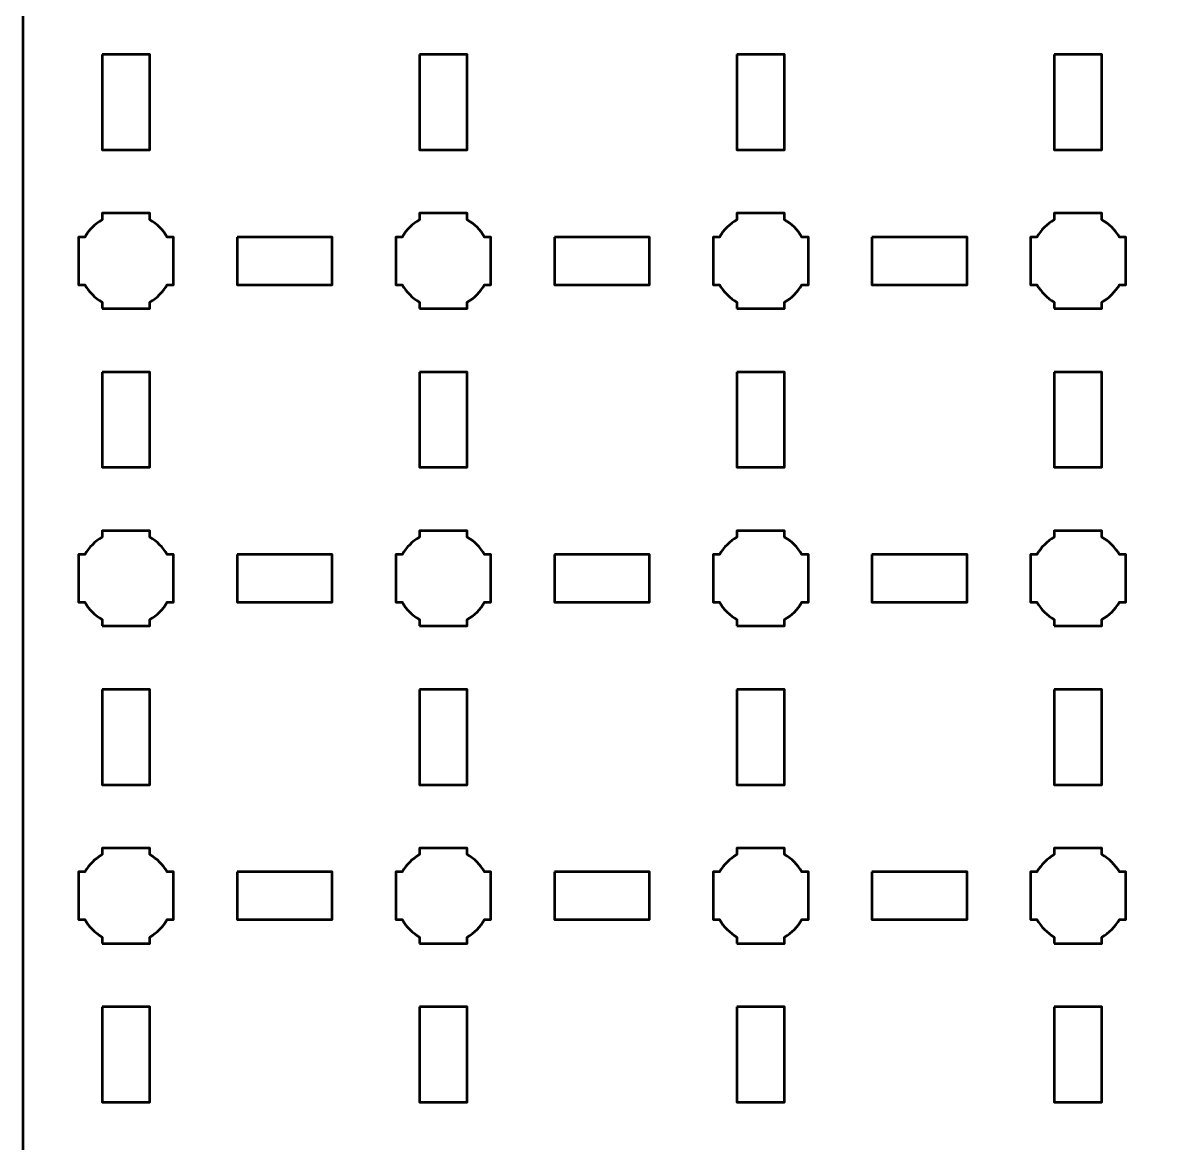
# Model space of a CAD drawing. Header units: centimetres. Extents: x -15.7 to 15.7, y -13.7 to 13.7.
# Drawn here: x -15.65 to -8.45, y -6.56 to 0.5 of the extents above; entities that cross this region are included whole.
import ezdxf

# ---------------------------------------------------------------- set-up
doc = ezdxf.new("R2010")
doc.units = ezdxf.units.CM
doc.header["$MEASUREMENT"] = 0
doc.layers.add('Layer 1', color=7, linetype='Continuous')

msp = doc.modelspace()

# ---------------------------------------------------------------- linework, layer by layer
at = {"layer": 'Layer 1', "lineweight": 53}
for points, knots in [([(-15.14993, 13.65001), (-15.14993, 13.65001), (15.14994, 13.65001), (15.14994, 13.65001), (15.14994, 13.65001), (15.42708, 13.65001), (15.65004, 13.42692), (15.65004, 13.14992), (15.65004, 13.14992), (15.65004, 13.14992), (15.65004, -13.15006), (15.65004, -13.15006), (15.65004, -13.15006), (15.65004, -13.42706), (15.42708, -13.65001), (15.14994, -13.65001), (15.14994, -13.65001), (15.14994, -13.65001), (-15.14993, -13.65001), (-15.14993, -13.65001), (-15.14993, -13.65001), (-15.42693, -13.65001), (-15.65003, -13.42706), (-15.65003, -13.15006), (-15.65003, -13.15006), (-15.65003, -13.15006), (-15.65003, 13.14992), (-15.65003, 13.14992), (-15.65003, 13.14992), (-15.65003, 13.42692), (-15.42693, 13.65001), (-15.14993, 13.65001)], [0, 0, 0, 0, 0.125, 0.125, 0.125, 0.125, 0.25, 0.25, 0.25, 0.25, 0.375, 0.375, 0.375, 0.375, 0.5, 0.5, 0.5, 0.5, 0.625, 0.625, 0.625, 0.625, 0.75, 0.75, 0.75, 0.75, 0.875, 0.875, 0.875, 0.875, 1, 1, 1, 1]), ([(-15.14993, 0.29998), (-15.14993, 0.29998), (-14.84993, 0.29998), (-14.84993, 0.29998), (-14.84993, 0.29998), (-14.84993, 0.29998), (-14.84993, -0.30002), (-14.84993, -0.30002), (-14.84993, -0.30002), (-14.84993, -0.30002), (-15.14993, -0.30002), (-15.14993, -0.30002), (-15.14993, -0.30002), (-15.14993, -0.30002), (-15.14993, 0.29998), (-15.14993, 0.29998)], [0, 0, 0, 0, 0.25, 0.25, 0.25, 0.25, 0.5, 0.5, 0.5, 0.5, 0.75, 0.75, 0.75, 0.75, 1, 1, 1, 1]), ([(-13.15, 0.29998), (-13.15, 0.29998), (-12.85, 0.29998), (-12.85, 0.29998), (-12.85, 0.29998), (-12.85, 0.29998), (-12.85, -0.30002), (-12.85, -0.30002), (-12.85, -0.30002), (-12.85, -0.30002), (-13.15, -0.30002), (-13.15, -0.30002), (-13.15, -0.30002), (-13.15, -0.30002), (-13.15, 0.29998), (-13.15, 0.29998)], [0, 0, 0, 0, 0.25, 0.25, 0.25, 0.25, 0.5, 0.5, 0.5, 0.5, 0.75, 0.75, 0.75, 0.75, 1, 1, 1, 1]), ([(-11.15007, 0.29998), (-11.15007, 0.29998), (-10.85006, 0.29998), (-10.85006, 0.29998), (-10.85006, 0.29998), (-10.85006, 0.29998), (-10.85006, -0.30002), (-10.85006, -0.30002), (-10.85006, -0.30002), (-10.85006, -0.30002), (-11.15007, -0.30002), (-11.15007, -0.30002), (-11.15007, -0.30002), (-11.15007, -0.30002), (-11.15007, 0.29998), (-11.15007, 0.29998)], [0, 0, 0, 0, 0.25, 0.25, 0.25, 0.25, 0.5, 0.5, 0.5, 0.5, 0.75, 0.75, 0.75, 0.75, 1, 1, 1, 1]), ([(-9.14996, 0.29998), (-9.14996, 0.29998), (-8.84995, 0.29998), (-8.84995, 0.29998), (-8.84995, 0.29998), (-8.84995, 0.29998), (-8.84995, -0.30002), (-8.84995, -0.30002), (-8.84995, -0.30002), (-8.84995, -0.30002), (-9.14996, -0.30002), (-9.14996, -0.30002), (-9.14996, -0.30002), (-9.14996, -0.30002), (-9.14996, 0.29998), (-9.14996, 0.29998)], [0, 0, 0, 0, 0.25, 0.25, 0.25, 0.25, 0.5, 0.5, 0.5, 0.5, 0.75, 0.75, 0.75, 0.75, 1, 1, 1, 1]), ([(-15.14993, -1.30004), (-15.14993, -1.30004), (-15.14993, -1.25982), (-15.14993, -1.25982), (-15.14993, -1.25982), (-15.19554, -1.23347), (-15.23347, -1.19558), (-15.25979, -1.14997), (-15.25979, -1.14997), (-15.25979, -1.14997), (-15.3, -1.14997), (-15.3, -1.14997), (-15.3, -1.14997), (-15.3, -1.14997), (-15.3, -1.00004), (-15.3, -1.00004), (-15.3, -1.00004), (-15.3, -1.00004), (-15.3, -0.84997), (-15.3, -0.84997), (-15.3, -0.84997), (-15.3, -0.84997), (-15.25979, -0.84997), (-15.25979, -0.84997), (-15.25979, -0.84997), (-15.23347, -0.80449), (-15.19554, -0.76646), (-15.14993, -0.74015), (-15.14993, -0.74015), (-15.14993, -0.74015), (-15.14993, -0.70003), (-15.14993, -0.70003), (-15.14993, -0.70003), (-15.14993, -0.70003), (-15, -0.70003), (-15, -0.70003), (-15, -0.70003), (-15, -0.70003), (-14.84993, -0.70003), (-14.84993, -0.70003), (-14.84993, -0.70003), (-14.84993, -0.70003), (-14.84993, -0.74015), (-14.84993, -0.74015), (-14.84993, -0.74015), (-14.80446, -0.76646), (-14.76643, -0.80449), (-14.74011, -0.84997), (-14.74011, -0.84997), (-14.74011, -0.84997), (-14.7, -0.84997), (-14.7, -0.84997), (-14.7, -0.84997), (-14.7, -0.84997), (-14.7, -1.00004), (-14.7, -1.00004), (-14.7, -1.00004), (-14.7, -1.00004), (-14.7, -1.14997), (-14.7, -1.14997), (-14.7, -1.14997), (-14.7, -1.14997), (-14.74011, -1.14997), (-14.74011, -1.14997), (-14.74011, -1.14997), (-14.76643, -1.19558), (-14.80446, -1.23347), (-14.84993, -1.25982), (-14.84993, -1.25982), (-14.84993, -1.25982), (-14.84993, -1.30004), (-14.84993, -1.30004), (-14.84993, -1.30004), (-14.84993, -1.30004), (-15, -1.30004), (-15, -1.30004), (-15, -1.30004), (-15, -1.30004), (-15.14993, -1.30004), (-15.14993, -1.30004)], [0, 0, 0, 0, 0.05, 0.05, 0.05, 0.05, 0.1, 0.1, 0.1, 0.1, 0.15, 0.15, 0.15, 0.15, 0.2, 0.2, 0.2, 0.2, 0.25, 0.25, 0.25, 0.25, 0.3, 0.3, 0.3, 0.3, 0.35, 0.35, 0.35, 0.35, 0.4, 0.4, 0.4, 0.4, 0.45, 0.45, 0.45, 0.45, 0.5, 0.5, 0.5, 0.5, 0.55, 0.55, 0.55, 0.55, 0.6, 0.6, 0.6, 0.6, 0.65, 0.65, 0.65, 0.65, 0.7, 0.7, 0.7, 0.7, 0.75, 0.75, 0.75, 0.75, 0.8, 0.8, 0.8, 0.8, 0.85, 0.85, 0.85, 0.85, 0.9, 0.9, 0.9, 0.9, 0.95, 0.95, 0.95, 0.95, 1, 1, 1, 1]), ([(-13.15, -1.30004), (-13.15, -1.30004), (-13.15, -1.25982), (-13.15, -1.25982), (-13.15, -1.25982), (-13.19547, -1.23347), (-13.2335, -1.19558), (-13.25982, -1.14997), (-13.25982, -1.14997), (-13.25982, -1.14997), (-13.29993, -1.14997), (-13.29993, -1.14997), (-13.29993, -1.14997), (-13.29993, -1.14997), (-13.29993, -1.00004), (-13.29993, -1.00004), (-13.29993, -1.00004), (-13.29993, -1.00004), (-13.29993, -0.84997), (-13.29993, -0.84997), (-13.29993, -0.84997), (-13.29993, -0.84997), (-13.25982, -0.84997), (-13.25982, -0.84997), (-13.25982, -0.84997), (-13.2335, -0.80449), (-13.19547, -0.76646), (-13.15, -0.74015), (-13.15, -0.74015), (-13.15, -0.74015), (-13.15, -0.70003), (-13.15, -0.70003), (-13.15, -0.70003), (-13.15, -0.70003), (-12.99993, -0.70003), (-12.99993, -0.70003), (-12.99993, -0.70003), (-12.99993, -0.70003), (-12.85, -0.70003), (-12.85, -0.70003), (-12.85, -0.70003), (-12.85, -0.70003), (-12.85, -0.74015), (-12.85, -0.74015), (-12.85, -0.74015), (-12.80452, -0.76646), (-12.76649, -0.80449), (-12.74018, -0.84997), (-12.74018, -0.84997), (-12.74018, -0.84997), (-12.69992, -0.84997), (-12.69992, -0.84997), (-12.69992, -0.84997), (-12.69992, -0.84997), (-12.69992, -1.00004), (-12.69992, -1.00004), (-12.69992, -1.00004), (-12.69992, -1.00004), (-12.69992, -1.14997), (-12.69992, -1.14997), (-12.69992, -1.14997), (-12.69992, -1.14997), (-12.74018, -1.14997), (-12.74018, -1.14997), (-12.74018, -1.14997), (-12.76649, -1.19558), (-12.80452, -1.23347), (-12.85, -1.25982), (-12.85, -1.25982), (-12.85, -1.25982), (-12.85, -1.30004), (-12.85, -1.30004), (-12.85, -1.30004), (-12.85, -1.30004), (-12.99993, -1.30004), (-12.99993, -1.30004), (-12.99993, -1.30004), (-12.99993, -1.30004), (-13.15, -1.30004), (-13.15, -1.30004)], [0, 0, 0, 0, 0.05, 0.05, 0.05, 0.05, 0.1, 0.1, 0.1, 0.1, 0.15, 0.15, 0.15, 0.15, 0.2, 0.2, 0.2, 0.2, 0.25, 0.25, 0.25, 0.25, 0.3, 0.3, 0.3, 0.3, 0.35, 0.35, 0.35, 0.35, 0.4, 0.4, 0.4, 0.4, 0.45, 0.45, 0.45, 0.45, 0.5, 0.5, 0.5, 0.5, 0.55, 0.55, 0.55, 0.55, 0.6, 0.6, 0.6, 0.6, 0.65, 0.65, 0.65, 0.65, 0.7, 0.7, 0.7, 0.7, 0.75, 0.75, 0.75, 0.75, 0.8, 0.8, 0.8, 0.8, 0.85, 0.85, 0.85, 0.85, 0.9, 0.9, 0.9, 0.9, 0.95, 0.95, 0.95, 0.95, 1, 1, 1, 1]), ([(-11.15007, -1.30004), (-11.15007, -1.30004), (-11.15007, -1.25982), (-11.15007, -1.25982), (-11.15007, -1.25982), (-11.19554, -1.23347), (-11.23343, -1.19558), (-11.25989, -1.14997), (-11.25989, -1.14997), (-11.25989, -1.14997), (-11.3, -1.14997), (-11.3, -1.14997), (-11.3, -1.14997), (-11.3, -1.14997), (-11.3, -1.00004), (-11.3, -1.00004), (-11.3, -1.00004), (-11.3, -1.00004), (-11.3, -0.84997), (-11.3, -0.84997), (-11.3, -0.84997), (-11.3, -0.84997), (-11.25989, -0.84997), (-11.25989, -0.84997), (-11.25989, -0.84997), (-11.23343, -0.80449), (-11.19554, -0.76646), (-11.15007, -0.74015), (-11.15007, -0.74015), (-11.15007, -0.74015), (-11.15007, -0.70003), (-11.15007, -0.70003), (-11.15007, -0.70003), (-11.15007, -0.70003), (-10.99999, -0.70003), (-10.99999, -0.70003), (-10.99999, -0.70003), (-10.99999, -0.70003), (-10.85006, -0.70003), (-10.85006, -0.70003), (-10.85006, -0.70003), (-10.85006, -0.70003), (-10.85006, -0.74015), (-10.85006, -0.74015), (-10.85006, -0.74015), (-10.80445, -0.76646), (-10.76653, -0.80449), (-10.74021, -0.84997), (-10.74021, -0.84997), (-10.74021, -0.84997), (-10.69999, -0.84997), (-10.69999, -0.84997), (-10.69999, -0.84997), (-10.69999, -0.84997), (-10.69999, -1.00004), (-10.69999, -1.00004), (-10.69999, -1.00004), (-10.69999, -1.00004), (-10.69999, -1.14997), (-10.69999, -1.14997), (-10.69999, -1.14997), (-10.69999, -1.14997), (-10.74021, -1.14997), (-10.74021, -1.14997), (-10.74021, -1.14997), (-10.76653, -1.19558), (-10.80445, -1.23347), (-10.85006, -1.25982), (-10.85006, -1.25982), (-10.85006, -1.25982), (-10.85006, -1.30004), (-10.85006, -1.30004), (-10.85006, -1.30004), (-10.85006, -1.30004), (-10.99999, -1.30004), (-10.99999, -1.30004), (-10.99999, -1.30004), (-10.99999, -1.30004), (-11.15007, -1.30004), (-11.15007, -1.30004)], [0, 0, 0, 0, 0.05, 0.05, 0.05, 0.05, 0.1, 0.1, 0.1, 0.1, 0.15, 0.15, 0.15, 0.15, 0.2, 0.2, 0.2, 0.2, 0.25, 0.25, 0.25, 0.25, 0.3, 0.3, 0.3, 0.3, 0.35, 0.35, 0.35, 0.35, 0.4, 0.4, 0.4, 0.4, 0.45, 0.45, 0.45, 0.45, 0.5, 0.5, 0.5, 0.5, 0.55, 0.55, 0.55, 0.55, 0.6, 0.6, 0.6, 0.6, 0.65, 0.65, 0.65, 0.65, 0.7, 0.7, 0.7, 0.7, 0.75, 0.75, 0.75, 0.75, 0.8, 0.8, 0.8, 0.8, 0.85, 0.85, 0.85, 0.85, 0.9, 0.9, 0.9, 0.9, 0.95, 0.95, 0.95, 0.95, 1, 1, 1, 1]), ([(-9.14996, -1.30004), (-9.14996, -1.30004), (-9.14996, -1.25982), (-9.14996, -1.25982), (-9.14996, -1.25982), (-9.19557, -1.23347), (-9.23346, -1.19558), (-9.25978, -1.14997), (-9.25978, -1.14997), (-9.25978, -1.14997), (-9.30003, -1.14997), (-9.30003, -1.14997), (-9.30003, -1.14997), (-9.30003, -1.14997), (-9.30003, -1.00004), (-9.30003, -1.00004), (-9.30003, -1.00004), (-9.30003, -1.00004), (-9.30003, -0.84997), (-9.30003, -0.84997), (-9.30003, -0.84997), (-9.30003, -0.84997), (-9.25978, -0.84997), (-9.25978, -0.84997), (-9.25978, -0.84997), (-9.23346, -0.80449), (-9.19557, -0.76646), (-9.14996, -0.74015), (-9.14996, -0.74015), (-9.14996, -0.74015), (-9.14996, -0.70003), (-9.14996, -0.70003), (-9.14996, -0.70003), (-9.14996, -0.70003), (-9.00003, -0.70003), (-9.00003, -0.70003), (-9.00003, -0.70003), (-9.00003, -0.70003), (-8.84995, -0.70003), (-8.84995, -0.70003), (-8.84995, -0.70003), (-8.84995, -0.70003), (-8.84995, -0.74015), (-8.84995, -0.74015), (-8.84995, -0.74015), (-8.80448, -0.76646), (-8.76645, -0.80449), (-8.74013, -0.84997), (-8.74013, -0.84997), (-8.74013, -0.84997), (-8.70002, -0.84997), (-8.70002, -0.84997), (-8.70002, -0.84997), (-8.70002, -0.84997), (-8.70002, -1.00004), (-8.70002, -1.00004), (-8.70002, -1.00004), (-8.70002, -1.00004), (-8.70002, -1.14997), (-8.70002, -1.14997), (-8.70002, -1.14997), (-8.70002, -1.14997), (-8.74013, -1.14997), (-8.74013, -1.14997), (-8.74013, -1.14997), (-8.76645, -1.19558), (-8.80448, -1.23347), (-8.84995, -1.25982), (-8.84995, -1.25982), (-8.84995, -1.25982), (-8.84995, -1.30004), (-8.84995, -1.30004), (-8.84995, -1.30004), (-8.84995, -1.30004), (-9.00003, -1.30004), (-9.00003, -1.30004), (-9.00003, -1.30004), (-9.00003, -1.30004), (-9.14996, -1.30004), (-9.14996, -1.30004)], [0, 0, 0, 0, 0.05, 0.05, 0.05, 0.05, 0.1, 0.1, 0.1, 0.1, 0.15, 0.15, 0.15, 0.15, 0.2, 0.2, 0.2, 0.2, 0.25, 0.25, 0.25, 0.25, 0.3, 0.3, 0.3, 0.3, 0.35, 0.35, 0.35, 0.35, 0.4, 0.4, 0.4, 0.4, 0.45, 0.45, 0.45, 0.45, 0.5, 0.5, 0.5, 0.5, 0.55, 0.55, 0.55, 0.55, 0.6, 0.6, 0.6, 0.6, 0.65, 0.65, 0.65, 0.65, 0.7, 0.7, 0.7, 0.7, 0.75, 0.75, 0.75, 0.75, 0.8, 0.8, 0.8, 0.8, 0.85, 0.85, 0.85, 0.85, 0.9, 0.9, 0.9, 0.9, 0.95, 0.95, 0.95, 0.95, 1, 1, 1, 1]), ([(-14.29998, -0.84997), (-14.29998, -0.84997), (-13.69998, -0.84997), (-13.69998, -0.84997), (-13.69998, -0.84997), (-13.69998, -0.84997), (-13.69998, -1.14997), (-13.69998, -1.14997), (-13.69998, -1.14997), (-13.69998, -1.14997), (-14.29998, -1.14997), (-14.29998, -1.14997), (-14.29998, -1.14997), (-14.29998, -1.14997), (-14.29998, -0.84997), (-14.29998, -0.84997)], [0, 0, 0, 0, 0.25, 0.25, 0.25, 0.25, 0.5, 0.5, 0.5, 0.5, 0.75, 0.75, 0.75, 0.75, 1, 1, 1, 1]), ([(-12.30002, -0.84997), (-12.30002, -0.84997), (-11.70001, -0.84997), (-11.70001, -0.84997), (-11.70001, -0.84997), (-11.70001, -0.84997), (-11.70001, -1.14997), (-11.70001, -1.14997), (-11.70001, -1.14997), (-11.70001, -1.14997), (-12.30002, -1.14997), (-12.30002, -1.14997), (-12.30002, -1.14997), (-12.30002, -1.14997), (-12.30002, -0.84997), (-12.30002, -0.84997)], [0, 0, 0, 0, 0.25, 0.25, 0.25, 0.25, 0.5, 0.5, 0.5, 0.5, 0.75, 0.75, 0.75, 0.75, 1, 1, 1, 1]), ([(-10.29994, -0.84997), (-10.29994, -0.84997), (-9.69994, -0.84997), (-9.69994, -0.84997), (-9.69994, -0.84997), (-9.69994, -0.84997), (-9.69994, -1.14997), (-9.69994, -1.14997), (-9.69994, -1.14997), (-9.69994, -1.14997), (-10.29994, -1.14997), (-10.29994, -1.14997), (-10.29994, -1.14997), (-10.29994, -1.14997), (-10.29994, -0.84997), (-10.29994, -0.84997)], [0, 0, 0, 0, 0.25, 0.25, 0.25, 0.25, 0.5, 0.5, 0.5, 0.5, 0.75, 0.75, 0.75, 0.75, 1, 1, 1, 1]), ([(-15.14993, -1.70009), (-15.14993, -1.70009), (-14.84993, -1.70009), (-14.84993, -1.70009), (-14.84993, -1.70009), (-14.84993, -1.70009), (-14.84993, -2.30009), (-14.84993, -2.30009), (-14.84993, -2.30009), (-14.84993, -2.30009), (-15.14993, -2.30009), (-15.14993, -2.30009), (-15.14993, -2.30009), (-15.14993, -2.30009), (-15.14993, -1.70009), (-15.14993, -1.70009)], [0, 0, 0, 0, 0.25, 0.25, 0.25, 0.25, 0.5, 0.5, 0.5, 0.5, 0.75, 0.75, 0.75, 0.75, 1, 1, 1, 1]), ([(-13.15, -1.70009), (-13.15, -1.70009), (-12.85, -1.70009), (-12.85, -1.70009), (-12.85, -1.70009), (-12.85, -1.70009), (-12.85, -2.30009), (-12.85, -2.30009), (-12.85, -2.30009), (-12.85, -2.30009), (-13.15, -2.30009), (-13.15, -2.30009), (-13.15, -2.30009), (-13.15, -2.30009), (-13.15, -1.70009), (-13.15, -1.70009)], [0, 0, 0, 0, 0.25, 0.25, 0.25, 0.25, 0.5, 0.5, 0.5, 0.5, 0.75, 0.75, 0.75, 0.75, 1, 1, 1, 1]), ([(-11.15007, -1.70009), (-11.15007, -1.70009), (-10.85006, -1.70009), (-10.85006, -1.70009), (-10.85006, -1.70009), (-10.85006, -1.70009), (-10.85006, -2.30009), (-10.85006, -2.30009), (-10.85006, -2.30009), (-10.85006, -2.30009), (-11.15007, -2.30009), (-11.15007, -2.30009), (-11.15007, -2.30009), (-11.15007, -2.30009), (-11.15007, -1.70009), (-11.15007, -1.70009)], [0, 0, 0, 0, 0.25, 0.25, 0.25, 0.25, 0.5, 0.5, 0.5, 0.5, 0.75, 0.75, 0.75, 0.75, 1, 1, 1, 1]), ([(-9.14996, -1.70009), (-9.14996, -1.70009), (-8.84995, -1.70009), (-8.84995, -1.70009), (-8.84995, -1.70009), (-8.84995, -1.70009), (-8.84995, -2.30009), (-8.84995, -2.30009), (-8.84995, -2.30009), (-8.84995, -2.30009), (-9.14996, -2.30009), (-9.14996, -2.30009), (-9.14996, -2.30009), (-9.14996, -2.30009), (-9.14996, -1.70009), (-9.14996, -1.70009)], [0, 0, 0, 0, 0.25, 0.25, 0.25, 0.25, 0.5, 0.5, 0.5, 0.5, 0.75, 0.75, 0.75, 0.75, 1, 1, 1, 1]), ([(-15.14993, -3.30001), (-15.14993, -3.30001), (-15.14993, -3.2599), (-15.14993, -3.2599), (-15.14993, -3.2599), (-15.19554, -3.23344), (-15.23347, -3.19555), (-15.25979, -3.15008), (-15.25979, -3.15008), (-15.25979, -3.15008), (-15.3, -3.15008), (-15.3, -3.15008), (-15.3, -3.15008), (-15.3, -3.15008), (-15.3, -3), (-15.3, -3), (-15.3, -3), (-15.3, -3), (-15.3, -2.85007), (-15.3, -2.85007), (-15.3, -2.85007), (-15.3, -2.85007), (-15.25979, -2.85007), (-15.25979, -2.85007), (-15.25979, -2.85007), (-15.23347, -2.80446), (-15.19554, -2.76654), (-15.14993, -2.74008), (-15.14993, -2.74008), (-15.14993, -2.74008), (-15.14993, -2.7), (-15.14993, -2.7), (-15.14993, -2.7), (-15.14993, -2.7), (-15, -2.7), (-15, -2.7), (-15, -2.7), (-15, -2.7), (-14.84993, -2.7), (-14.84993, -2.7), (-14.84993, -2.7), (-14.84993, -2.7), (-14.84993, -2.74008), (-14.84993, -2.74008), (-14.84993, -2.74008), (-14.80446, -2.76654), (-14.76643, -2.80446), (-14.74011, -2.85007), (-14.74011, -2.85007), (-14.74011, -2.85007), (-14.7, -2.85007), (-14.7, -2.85007), (-14.7, -2.85007), (-14.7, -2.85007), (-14.7, -3), (-14.7, -3), (-14.7, -3), (-14.7, -3), (-14.7, -3.15008), (-14.7, -3.15008), (-14.7, -3.15008), (-14.7, -3.15008), (-14.74011, -3.15008), (-14.74011, -3.15008), (-14.74011, -3.15008), (-14.76643, -3.19555), (-14.80446, -3.23344), (-14.84993, -3.2599), (-14.84993, -3.2599), (-14.84993, -3.2599), (-14.84993, -3.30001), (-14.84993, -3.30001), (-14.84993, -3.30001), (-14.84993, -3.30001), (-15, -3.30001), (-15, -3.30001), (-15, -3.30001), (-15, -3.30001), (-15.14993, -3.30001), (-15.14993, -3.30001)], [0, 0, 0, 0, 0.05, 0.05, 0.05, 0.05, 0.1, 0.1, 0.1, 0.1, 0.15, 0.15, 0.15, 0.15, 0.2, 0.2, 0.2, 0.2, 0.25, 0.25, 0.25, 0.25, 0.3, 0.3, 0.3, 0.3, 0.35, 0.35, 0.35, 0.35, 0.4, 0.4, 0.4, 0.4, 0.45, 0.45, 0.45, 0.45, 0.5, 0.5, 0.5, 0.5, 0.55, 0.55, 0.55, 0.55, 0.6, 0.6, 0.6, 0.6, 0.65, 0.65, 0.65, 0.65, 0.7, 0.7, 0.7, 0.7, 0.75, 0.75, 0.75, 0.75, 0.8, 0.8, 0.8, 0.8, 0.85, 0.85, 0.85, 0.85, 0.9, 0.9, 0.9, 0.9, 0.95, 0.95, 0.95, 0.95, 1, 1, 1, 1]), ([(-13.15, -3.30001), (-13.15, -3.30001), (-13.15, -3.2599), (-13.15, -3.2599), (-13.15, -3.2599), (-13.19547, -3.23344), (-13.2335, -3.19555), (-13.25982, -3.15008), (-13.25982, -3.15008), (-13.25982, -3.15008), (-13.29993, -3.15008), (-13.29993, -3.15008), (-13.29993, -3.15008), (-13.29993, -3.15008), (-13.29993, -3), (-13.29993, -3), (-13.29993, -3), (-13.29993, -3), (-13.29993, -2.85007), (-13.29993, -2.85007), (-13.29993, -2.85007), (-13.29993, -2.85007), (-13.25982, -2.85007), (-13.25982, -2.85007), (-13.25982, -2.85007), (-13.2335, -2.80446), (-13.19547, -2.76654), (-13.15, -2.74008), (-13.15, -2.74008), (-13.15, -2.74008), (-13.15, -2.7), (-13.15, -2.7), (-13.15, -2.7), (-13.15, -2.7), (-12.99993, -2.7), (-12.99993, -2.7), (-12.99993, -2.7), (-12.99993, -2.7), (-12.85, -2.7), (-12.85, -2.7), (-12.85, -2.7), (-12.85, -2.7), (-12.85, -2.74008), (-12.85, -2.74008), (-12.85, -2.74008), (-12.80452, -2.76654), (-12.76649, -2.80446), (-12.74018, -2.85007), (-12.74018, -2.85007), (-12.74018, -2.85007), (-12.69992, -2.85007), (-12.69992, -2.85007), (-12.69992, -2.85007), (-12.69992, -2.85007), (-12.69992, -3), (-12.69992, -3), (-12.69992, -3), (-12.69992, -3), (-12.69992, -3.15008), (-12.69992, -3.15008), (-12.69992, -3.15008), (-12.69992, -3.15008), (-12.74018, -3.15008), (-12.74018, -3.15008), (-12.74018, -3.15008), (-12.76649, -3.19555), (-12.80452, -3.23344), (-12.85, -3.2599), (-12.85, -3.2599), (-12.85, -3.2599), (-12.85, -3.30001), (-12.85, -3.30001), (-12.85, -3.30001), (-12.85, -3.30001), (-12.99993, -3.30001), (-12.99993, -3.30001), (-12.99993, -3.30001), (-12.99993, -3.30001), (-13.15, -3.30001), (-13.15, -3.30001)], [0, 0, 0, 0, 0.05, 0.05, 0.05, 0.05, 0.1, 0.1, 0.1, 0.1, 0.15, 0.15, 0.15, 0.15, 0.2, 0.2, 0.2, 0.2, 0.25, 0.25, 0.25, 0.25, 0.3, 0.3, 0.3, 0.3, 0.35, 0.35, 0.35, 0.35, 0.4, 0.4, 0.4, 0.4, 0.45, 0.45, 0.45, 0.45, 0.5, 0.5, 0.5, 0.5, 0.55, 0.55, 0.55, 0.55, 0.6, 0.6, 0.6, 0.6, 0.65, 0.65, 0.65, 0.65, 0.7, 0.7, 0.7, 0.7, 0.75, 0.75, 0.75, 0.75, 0.8, 0.8, 0.8, 0.8, 0.85, 0.85, 0.85, 0.85, 0.9, 0.9, 0.9, 0.9, 0.95, 0.95, 0.95, 0.95, 1, 1, 1, 1]), ([(-11.15007, -3.30001), (-11.15007, -3.30001), (-11.15007, -3.2599), (-11.15007, -3.2599), (-11.15007, -3.2599), (-11.19554, -3.23344), (-11.23343, -3.19555), (-11.25989, -3.15008), (-11.25989, -3.15008), (-11.25989, -3.15008), (-11.3, -3.15008), (-11.3, -3.15008), (-11.3, -3.15008), (-11.3, -3.15008), (-11.3, -3), (-11.3, -3), (-11.3, -3), (-11.3, -3), (-11.3, -2.85007), (-11.3, -2.85007), (-11.3, -2.85007), (-11.3, -2.85007), (-11.25989, -2.85007), (-11.25989, -2.85007), (-11.25989, -2.85007), (-11.23343, -2.80446), (-11.19554, -2.76654), (-11.15007, -2.74008), (-11.15007, -2.74008), (-11.15007, -2.74008), (-11.15007, -2.7), (-11.15007, -2.7), (-11.15007, -2.7), (-11.15007, -2.7), (-10.99999, -2.7), (-10.99999, -2.7), (-10.99999, -2.7), (-10.99999, -2.7), (-10.85006, -2.7), (-10.85006, -2.7), (-10.85006, -2.7), (-10.85006, -2.7), (-10.85006, -2.74008), (-10.85006, -2.74008), (-10.85006, -2.74008), (-10.80445, -2.76654), (-10.76653, -2.80446), (-10.74021, -2.85007), (-10.74021, -2.85007), (-10.74021, -2.85007), (-10.69999, -2.85007), (-10.69999, -2.85007), (-10.69999, -2.85007), (-10.69999, -2.85007), (-10.69999, -3), (-10.69999, -3), (-10.69999, -3), (-10.69999, -3), (-10.69999, -3.15008), (-10.69999, -3.15008), (-10.69999, -3.15008), (-10.69999, -3.15008), (-10.74021, -3.15008), (-10.74021, -3.15008), (-10.74021, -3.15008), (-10.76653, -3.19555), (-10.80445, -3.23344), (-10.85006, -3.2599), (-10.85006, -3.2599), (-10.85006, -3.2599), (-10.85006, -3.30001), (-10.85006, -3.30001), (-10.85006, -3.30001), (-10.85006, -3.30001), (-10.99999, -3.30001), (-10.99999, -3.30001), (-10.99999, -3.30001), (-10.99999, -3.30001), (-11.15007, -3.30001), (-11.15007, -3.30001)], [0, 0, 0, 0, 0.05, 0.05, 0.05, 0.05, 0.1, 0.1, 0.1, 0.1, 0.15, 0.15, 0.15, 0.15, 0.2, 0.2, 0.2, 0.2, 0.25, 0.25, 0.25, 0.25, 0.3, 0.3, 0.3, 0.3, 0.35, 0.35, 0.35, 0.35, 0.4, 0.4, 0.4, 0.4, 0.45, 0.45, 0.45, 0.45, 0.5, 0.5, 0.5, 0.5, 0.55, 0.55, 0.55, 0.55, 0.6, 0.6, 0.6, 0.6, 0.65, 0.65, 0.65, 0.65, 0.7, 0.7, 0.7, 0.7, 0.75, 0.75, 0.75, 0.75, 0.8, 0.8, 0.8, 0.8, 0.85, 0.85, 0.85, 0.85, 0.9, 0.9, 0.9, 0.9, 0.95, 0.95, 0.95, 0.95, 1, 1, 1, 1]), ([(-9.14996, -3.30001), (-9.14996, -3.30001), (-9.14996, -3.2599), (-9.14996, -3.2599), (-9.14996, -3.2599), (-9.19557, -3.23344), (-9.23346, -3.19555), (-9.25978, -3.15008), (-9.25978, -3.15008), (-9.25978, -3.15008), (-9.30003, -3.15008), (-9.30003, -3.15008), (-9.30003, -3.15008), (-9.30003, -3.15008), (-9.30003, -3), (-9.30003, -3), (-9.30003, -3), (-9.30003, -3), (-9.30003, -2.85007), (-9.30003, -2.85007), (-9.30003, -2.85007), (-9.30003, -2.85007), (-9.25978, -2.85007), (-9.25978, -2.85007), (-9.25978, -2.85007), (-9.23346, -2.80446), (-9.19557, -2.76654), (-9.14996, -2.74008), (-9.14996, -2.74008), (-9.14996, -2.74008), (-9.14996, -2.7), (-9.14996, -2.7), (-9.14996, -2.7), (-9.14996, -2.7), (-9.00003, -2.7), (-9.00003, -2.7), (-9.00003, -2.7), (-9.00003, -2.7), (-8.84995, -2.7), (-8.84995, -2.7), (-8.84995, -2.7), (-8.84995, -2.7), (-8.84995, -2.74008), (-8.84995, -2.74008), (-8.84995, -2.74008), (-8.80448, -2.76654), (-8.76645, -2.80446), (-8.74013, -2.85007), (-8.74013, -2.85007), (-8.74013, -2.85007), (-8.70002, -2.85007), (-8.70002, -2.85007), (-8.70002, -2.85007), (-8.70002, -2.85007), (-8.70002, -3), (-8.70002, -3), (-8.70002, -3), (-8.70002, -3), (-8.70002, -3.15008), (-8.70002, -3.15008), (-8.70002, -3.15008), (-8.70002, -3.15008), (-8.74013, -3.15008), (-8.74013, -3.15008), (-8.74013, -3.15008), (-8.76645, -3.19555), (-8.80448, -3.23344), (-8.84995, -3.2599), (-8.84995, -3.2599), (-8.84995, -3.2599), (-8.84995, -3.30001), (-8.84995, -3.30001), (-8.84995, -3.30001), (-8.84995, -3.30001), (-9.00003, -3.30001), (-9.00003, -3.30001), (-9.00003, -3.30001), (-9.00003, -3.30001), (-9.14996, -3.30001), (-9.14996, -3.30001)], [0, 0, 0, 0, 0.05, 0.05, 0.05, 0.05, 0.1, 0.1, 0.1, 0.1, 0.15, 0.15, 0.15, 0.15, 0.2, 0.2, 0.2, 0.2, 0.25, 0.25, 0.25, 0.25, 0.3, 0.3, 0.3, 0.3, 0.35, 0.35, 0.35, 0.35, 0.4, 0.4, 0.4, 0.4, 0.45, 0.45, 0.45, 0.45, 0.5, 0.5, 0.5, 0.5, 0.55, 0.55, 0.55, 0.55, 0.6, 0.6, 0.6, 0.6, 0.65, 0.65, 0.65, 0.65, 0.7, 0.7, 0.7, 0.7, 0.75, 0.75, 0.75, 0.75, 0.8, 0.8, 0.8, 0.8, 0.85, 0.85, 0.85, 0.85, 0.9, 0.9, 0.9, 0.9, 0.95, 0.95, 0.95, 0.95, 1, 1, 1, 1]), ([(-14.29998, -2.85007), (-14.29998, -2.85007), (-13.69998, -2.85007), (-13.69998, -2.85007), (-13.69998, -2.85007), (-13.69998, -2.85007), (-13.69998, -3.15008), (-13.69998, -3.15008), (-13.69998, -3.15008), (-13.69998, -3.15008), (-14.29998, -3.15008), (-14.29998, -3.15008), (-14.29998, -3.15008), (-14.29998, -3.15008), (-14.29998, -2.85007), (-14.29998, -2.85007)], [0, 0, 0, 0, 0.25, 0.25, 0.25, 0.25, 0.5, 0.5, 0.5, 0.5, 0.75, 0.75, 0.75, 0.75, 1, 1, 1, 1]), ([(-12.30002, -2.85007), (-12.30002, -2.85007), (-11.70001, -2.85007), (-11.70001, -2.85007), (-11.70001, -2.85007), (-11.70001, -2.85007), (-11.70001, -3.15008), (-11.70001, -3.15008), (-11.70001, -3.15008), (-11.70001, -3.15008), (-12.30002, -3.15008), (-12.30002, -3.15008), (-12.30002, -3.15008), (-12.30002, -3.15008), (-12.30002, -2.85007), (-12.30002, -2.85007)], [0, 0, 0, 0, 0.25, 0.25, 0.25, 0.25, 0.5, 0.5, 0.5, 0.5, 0.75, 0.75, 0.75, 0.75, 1, 1, 1, 1]), ([(-10.29994, -2.85007), (-10.29994, -2.85007), (-9.69994, -2.85007), (-9.69994, -2.85007), (-9.69994, -2.85007), (-9.69994, -2.85007), (-9.69994, -3.15008), (-9.69994, -3.15008), (-9.69994, -3.15008), (-9.69994, -3.15008), (-10.29994, -3.15008), (-10.29994, -3.15008), (-10.29994, -3.15008), (-10.29994, -3.15008), (-10.29994, -2.85007), (-10.29994, -2.85007)], [0, 0, 0, 0, 0.25, 0.25, 0.25, 0.25, 0.5, 0.5, 0.5, 0.5, 0.75, 0.75, 0.75, 0.75, 1, 1, 1, 1]), ([(-15.14993, -3.70002), (-15.14993, -3.70002), (-14.84993, -3.70002), (-14.84993, -3.70002), (-14.84993, -3.70002), (-14.84993, -3.70002), (-14.84993, -4.30003), (-14.84993, -4.30003), (-14.84993, -4.30003), (-14.84993, -4.30003), (-15.14993, -4.30003), (-15.14993, -4.30003), (-15.14993, -4.30003), (-15.14993, -4.30003), (-15.14993, -3.70002), (-15.14993, -3.70002)], [0, 0, 0, 0, 0.25, 0.25, 0.25, 0.25, 0.5, 0.5, 0.5, 0.5, 0.75, 0.75, 0.75, 0.75, 1, 1, 1, 1]), ([(-13.15, -3.70002), (-13.15, -3.70002), (-12.85, -3.70002), (-12.85, -3.70002), (-12.85, -3.70002), (-12.85, -3.70002), (-12.85, -4.30003), (-12.85, -4.30003), (-12.85, -4.30003), (-12.85, -4.30003), (-13.15, -4.30003), (-13.15, -4.30003), (-13.15, -4.30003), (-13.15, -4.30003), (-13.15, -3.70002), (-13.15, -3.70002)], [0, 0, 0, 0, 0.25, 0.25, 0.25, 0.25, 0.5, 0.5, 0.5, 0.5, 0.75, 0.75, 0.75, 0.75, 1, 1, 1, 1]), ([(-11.15007, -3.70002), (-11.15007, -3.70002), (-10.85006, -3.70002), (-10.85006, -3.70002), (-10.85006, -3.70002), (-10.85006, -3.70002), (-10.85006, -4.30003), (-10.85006, -4.30003), (-10.85006, -4.30003), (-10.85006, -4.30003), (-11.15007, -4.30003), (-11.15007, -4.30003), (-11.15007, -4.30003), (-11.15007, -4.30003), (-11.15007, -3.70002), (-11.15007, -3.70002)], [0, 0, 0, 0, 0.25, 0.25, 0.25, 0.25, 0.5, 0.5, 0.5, 0.5, 0.75, 0.75, 0.75, 0.75, 1, 1, 1, 1]), ([(-9.14996, -3.70002), (-9.14996, -3.70002), (-8.84995, -3.70002), (-8.84995, -3.70002), (-8.84995, -3.70002), (-8.84995, -3.70002), (-8.84995, -4.30003), (-8.84995, -4.30003), (-8.84995, -4.30003), (-8.84995, -4.30003), (-9.14996, -4.30003), (-9.14996, -4.30003), (-9.14996, -4.30003), (-9.14996, -4.30003), (-9.14996, -3.70002), (-9.14996, -3.70002)], [0, 0, 0, 0, 0.25, 0.25, 0.25, 0.25, 0.5, 0.5, 0.5, 0.5, 0.75, 0.75, 0.75, 0.75, 1, 1, 1, 1]), ([(-15.14993, -5.29994), (-15.14993, -5.29994), (-15.14993, -5.25983), (-15.14993, -5.25983), (-15.14993, -5.25983), (-15.19554, -5.23351), (-15.23347, -5.19548), (-15.25979, -5.15001), (-15.25979, -5.15001), (-15.25979, -5.15001), (-15.3, -5.15001), (-15.3, -5.15001), (-15.3, -5.15001), (-15.3, -5.15001), (-15.3, -4.99994), (-15.3, -4.99994), (-15.3, -4.99994), (-15.3, -4.99994), (-15.3, -4.85001), (-15.3, -4.85001), (-15.3, -4.85001), (-15.3, -4.85001), (-15.25979, -4.85001), (-15.25979, -4.85001), (-15.25979, -4.85001), (-15.23347, -4.80439), (-15.19554, -4.7665), (-15.14993, -4.74019), (-15.14993, -4.74019), (-15.14993, -4.74019), (-15.14993, -4.69993), (-15.14993, -4.69993), (-15.14993, -4.69993), (-15.14993, -4.69993), (-15, -4.69993), (-15, -4.69993), (-15, -4.69993), (-15, -4.69993), (-14.84993, -4.69993), (-14.84993, -4.69993), (-14.84993, -4.69993), (-14.84993, -4.69993), (-14.84993, -4.74019), (-14.84993, -4.74019), (-14.84993, -4.74019), (-14.80446, -4.7665), (-14.76643, -4.80439), (-14.74011, -4.85001), (-14.74011, -4.85001), (-14.74011, -4.85001), (-14.7, -4.85001), (-14.7, -4.85001), (-14.7, -4.85001), (-14.7, -4.85001), (-14.7, -4.99994), (-14.7, -4.99994), (-14.7, -4.99994), (-14.7, -4.99994), (-14.7, -5.15001), (-14.7, -5.15001), (-14.7, -5.15001), (-14.7, -5.15001), (-14.74011, -5.15001), (-14.74011, -5.15001), (-14.74011, -5.15001), (-14.76643, -5.19548), (-14.80446, -5.23351), (-14.84993, -5.25983), (-14.84993, -5.25983), (-14.84993, -5.25983), (-14.84993, -5.29994), (-14.84993, -5.29994), (-14.84993, -5.29994), (-14.84993, -5.29994), (-15, -5.29994), (-15, -5.29994), (-15, -5.29994), (-15, -5.29994), (-15.14993, -5.29994), (-15.14993, -5.29994)], [0, 0, 0, 0, 0.05, 0.05, 0.05, 0.05, 0.1, 0.1, 0.1, 0.1, 0.15, 0.15, 0.15, 0.15, 0.2, 0.2, 0.2, 0.2, 0.25, 0.25, 0.25, 0.25, 0.3, 0.3, 0.3, 0.3, 0.35, 0.35, 0.35, 0.35, 0.4, 0.4, 0.4, 0.4, 0.45, 0.45, 0.45, 0.45, 0.5, 0.5, 0.5, 0.5, 0.55, 0.55, 0.55, 0.55, 0.6, 0.6, 0.6, 0.6, 0.65, 0.65, 0.65, 0.65, 0.7, 0.7, 0.7, 0.7, 0.75, 0.75, 0.75, 0.75, 0.8, 0.8, 0.8, 0.8, 0.85, 0.85, 0.85, 0.85, 0.9, 0.9, 0.9, 0.9, 0.95, 0.95, 0.95, 0.95, 1, 1, 1, 1]), ([(-13.15, -5.29994), (-13.15, -5.29994), (-13.15, -5.25983), (-13.15, -5.25983), (-13.15, -5.25983), (-13.19547, -5.23351), (-13.2335, -5.19548), (-13.25982, -5.15001), (-13.25982, -5.15001), (-13.25982, -5.15001), (-13.29993, -5.15001), (-13.29993, -5.15001), (-13.29993, -5.15001), (-13.29993, -5.15001), (-13.29993, -4.99994), (-13.29993, -4.99994), (-13.29993, -4.99994), (-13.29993, -4.99994), (-13.29993, -4.85001), (-13.29993, -4.85001), (-13.29993, -4.85001), (-13.29993, -4.85001), (-13.25982, -4.85001), (-13.25982, -4.85001), (-13.25982, -4.85001), (-13.2335, -4.80439), (-13.19547, -4.7665), (-13.15, -4.74019), (-13.15, -4.74019), (-13.15, -4.74019), (-13.15, -4.69993), (-13.15, -4.69993), (-13.15, -4.69993), (-13.15, -4.69993), (-12.99993, -4.69993), (-12.99993, -4.69993), (-12.99993, -4.69993), (-12.99993, -4.69993), (-12.85, -4.69993), (-12.85, -4.69993), (-12.85, -4.69993), (-12.85, -4.69993), (-12.85, -4.74019), (-12.85, -4.74019), (-12.85, -4.74019), (-12.80452, -4.7665), (-12.76649, -4.80439), (-12.74018, -4.85001), (-12.74018, -4.85001), (-12.74018, -4.85001), (-12.69992, -4.85001), (-12.69992, -4.85001), (-12.69992, -4.85001), (-12.69992, -4.85001), (-12.69992, -4.99994), (-12.69992, -4.99994), (-12.69992, -4.99994), (-12.69992, -4.99994), (-12.69992, -5.15001), (-12.69992, -5.15001), (-12.69992, -5.15001), (-12.69992, -5.15001), (-12.74018, -5.15001), (-12.74018, -5.15001), (-12.74018, -5.15001), (-12.76649, -5.19548), (-12.80452, -5.23351), (-12.85, -5.25983), (-12.85, -5.25983), (-12.85, -5.25983), (-12.85, -5.29994), (-12.85, -5.29994), (-12.85, -5.29994), (-12.85, -5.29994), (-12.99993, -5.29994), (-12.99993, -5.29994), (-12.99993, -5.29994), (-12.99993, -5.29994), (-13.15, -5.29994), (-13.15, -5.29994)], [0, 0, 0, 0, 0.05, 0.05, 0.05, 0.05, 0.1, 0.1, 0.1, 0.1, 0.15, 0.15, 0.15, 0.15, 0.2, 0.2, 0.2, 0.2, 0.25, 0.25, 0.25, 0.25, 0.3, 0.3, 0.3, 0.3, 0.35, 0.35, 0.35, 0.35, 0.4, 0.4, 0.4, 0.4, 0.45, 0.45, 0.45, 0.45, 0.5, 0.5, 0.5, 0.5, 0.55, 0.55, 0.55, 0.55, 0.6, 0.6, 0.6, 0.6, 0.65, 0.65, 0.65, 0.65, 0.7, 0.7, 0.7, 0.7, 0.75, 0.75, 0.75, 0.75, 0.8, 0.8, 0.8, 0.8, 0.85, 0.85, 0.85, 0.85, 0.9, 0.9, 0.9, 0.9, 0.95, 0.95, 0.95, 0.95, 1, 1, 1, 1]), ([(-11.15007, -5.29994), (-11.15007, -5.29994), (-11.15007, -5.25983), (-11.15007, -5.25983), (-11.15007, -5.25983), (-11.19554, -5.23351), (-11.23343, -5.19548), (-11.25989, -5.15001), (-11.25989, -5.15001), (-11.25989, -5.15001), (-11.3, -5.15001), (-11.3, -5.15001), (-11.3, -5.15001), (-11.3, -5.15001), (-11.3, -4.99994), (-11.3, -4.99994), (-11.3, -4.99994), (-11.3, -4.99994), (-11.3, -4.85001), (-11.3, -4.85001), (-11.3, -4.85001), (-11.3, -4.85001), (-11.25989, -4.85001), (-11.25989, -4.85001), (-11.25989, -4.85001), (-11.23343, -4.80439), (-11.19554, -4.7665), (-11.15007, -4.74019), (-11.15007, -4.74019), (-11.15007, -4.74019), (-11.15007, -4.69993), (-11.15007, -4.69993), (-11.15007, -4.69993), (-11.15007, -4.69993), (-10.99999, -4.69993), (-10.99999, -4.69993), (-10.99999, -4.69993), (-10.99999, -4.69993), (-10.85006, -4.69993), (-10.85006, -4.69993), (-10.85006, -4.69993), (-10.85006, -4.69993), (-10.85006, -4.74019), (-10.85006, -4.74019), (-10.85006, -4.74019), (-10.80445, -4.7665), (-10.76653, -4.80439), (-10.74021, -4.85001), (-10.74021, -4.85001), (-10.74021, -4.85001), (-10.69999, -4.85001), (-10.69999, -4.85001), (-10.69999, -4.85001), (-10.69999, -4.85001), (-10.69999, -4.99994), (-10.69999, -4.99994), (-10.69999, -4.99994), (-10.69999, -4.99994), (-10.69999, -5.15001), (-10.69999, -5.15001), (-10.69999, -5.15001), (-10.69999, -5.15001), (-10.74021, -5.15001), (-10.74021, -5.15001), (-10.74021, -5.15001), (-10.76653, -5.19548), (-10.80445, -5.23351), (-10.85006, -5.25983), (-10.85006, -5.25983), (-10.85006, -5.25983), (-10.85006, -5.29994), (-10.85006, -5.29994), (-10.85006, -5.29994), (-10.85006, -5.29994), (-10.99999, -5.29994), (-10.99999, -5.29994), (-10.99999, -5.29994), (-10.99999, -5.29994), (-11.15007, -5.29994), (-11.15007, -5.29994)], [0, 0, 0, 0, 0.05, 0.05, 0.05, 0.05, 0.1, 0.1, 0.1, 0.1, 0.15, 0.15, 0.15, 0.15, 0.2, 0.2, 0.2, 0.2, 0.25, 0.25, 0.25, 0.25, 0.3, 0.3, 0.3, 0.3, 0.35, 0.35, 0.35, 0.35, 0.4, 0.4, 0.4, 0.4, 0.45, 0.45, 0.45, 0.45, 0.5, 0.5, 0.5, 0.5, 0.55, 0.55, 0.55, 0.55, 0.6, 0.6, 0.6, 0.6, 0.65, 0.65, 0.65, 0.65, 0.7, 0.7, 0.7, 0.7, 0.75, 0.75, 0.75, 0.75, 0.8, 0.8, 0.8, 0.8, 0.85, 0.85, 0.85, 0.85, 0.9, 0.9, 0.9, 0.9, 0.95, 0.95, 0.95, 0.95, 1, 1, 1, 1]), ([(-9.14996, -5.29994), (-9.14996, -5.29994), (-9.14996, -5.25983), (-9.14996, -5.25983), (-9.14996, -5.25983), (-9.19557, -5.23351), (-9.23346, -5.19548), (-9.25978, -5.15001), (-9.25978, -5.15001), (-9.25978, -5.15001), (-9.30003, -5.15001), (-9.30003, -5.15001), (-9.30003, -5.15001), (-9.30003, -5.15001), (-9.30003, -4.99994), (-9.30003, -4.99994), (-9.30003, -4.99994), (-9.30003, -4.99994), (-9.30003, -4.85001), (-9.30003, -4.85001), (-9.30003, -4.85001), (-9.30003, -4.85001), (-9.25978, -4.85001), (-9.25978, -4.85001), (-9.25978, -4.85001), (-9.23346, -4.80439), (-9.19557, -4.7665), (-9.14996, -4.74019), (-9.14996, -4.74019), (-9.14996, -4.74019), (-9.14996, -4.69993), (-9.14996, -4.69993), (-9.14996, -4.69993), (-9.14996, -4.69993), (-9.00003, -4.69993), (-9.00003, -4.69993), (-9.00003, -4.69993), (-9.00003, -4.69993), (-8.84995, -4.69993), (-8.84995, -4.69993), (-8.84995, -4.69993), (-8.84995, -4.69993), (-8.84995, -4.74019), (-8.84995, -4.74019), (-8.84995, -4.74019), (-8.80448, -4.7665), (-8.76645, -4.80439), (-8.74013, -4.85001), (-8.74013, -4.85001), (-8.74013, -4.85001), (-8.70002, -4.85001), (-8.70002, -4.85001), (-8.70002, -4.85001), (-8.70002, -4.85001), (-8.70002, -4.99994), (-8.70002, -4.99994), (-8.70002, -4.99994), (-8.70002, -4.99994), (-8.70002, -5.15001), (-8.70002, -5.15001), (-8.70002, -5.15001), (-8.70002, -5.15001), (-8.74013, -5.15001), (-8.74013, -5.15001), (-8.74013, -5.15001), (-8.76645, -5.19548), (-8.80448, -5.23351), (-8.84995, -5.25983), (-8.84995, -5.25983), (-8.84995, -5.25983), (-8.84995, -5.29994), (-8.84995, -5.29994), (-8.84995, -5.29994), (-8.84995, -5.29994), (-9.00003, -5.29994), (-9.00003, -5.29994), (-9.00003, -5.29994), (-9.00003, -5.29994), (-9.14996, -5.29994), (-9.14996, -5.29994)], [0, 0, 0, 0, 0.05, 0.05, 0.05, 0.05, 0.1, 0.1, 0.1, 0.1, 0.15, 0.15, 0.15, 0.15, 0.2, 0.2, 0.2, 0.2, 0.25, 0.25, 0.25, 0.25, 0.3, 0.3, 0.3, 0.3, 0.35, 0.35, 0.35, 0.35, 0.4, 0.4, 0.4, 0.4, 0.45, 0.45, 0.45, 0.45, 0.5, 0.5, 0.5, 0.5, 0.55, 0.55, 0.55, 0.55, 0.6, 0.6, 0.6, 0.6, 0.65, 0.65, 0.65, 0.65, 0.7, 0.7, 0.7, 0.7, 0.75, 0.75, 0.75, 0.75, 0.8, 0.8, 0.8, 0.8, 0.85, 0.85, 0.85, 0.85, 0.9, 0.9, 0.9, 0.9, 0.95, 0.95, 0.95, 0.95, 1, 1, 1, 1]), ([(-14.29998, -4.85001), (-14.29998, -4.85001), (-13.69998, -4.85001), (-13.69998, -4.85001), (-13.69998, -4.85001), (-13.69998, -4.85001), (-13.69998, -5.15001), (-13.69998, -5.15001), (-13.69998, -5.15001), (-13.69998, -5.15001), (-14.29998, -5.15001), (-14.29998, -5.15001), (-14.29998, -5.15001), (-14.29998, -5.15001), (-14.29998, -4.85001), (-14.29998, -4.85001)], [0, 0, 0, 0, 0.25, 0.25, 0.25, 0.25, 0.5, 0.5, 0.5, 0.5, 0.75, 0.75, 0.75, 0.75, 1, 1, 1, 1]), ([(-12.30002, -4.85001), (-12.30002, -4.85001), (-11.70001, -4.85001), (-11.70001, -4.85001), (-11.70001, -4.85001), (-11.70001, -4.85001), (-11.70001, -5.15001), (-11.70001, -5.15001), (-11.70001, -5.15001), (-11.70001, -5.15001), (-12.30002, -5.15001), (-12.30002, -5.15001), (-12.30002, -5.15001), (-12.30002, -5.15001), (-12.30002, -4.85001), (-12.30002, -4.85001)], [0, 0, 0, 0, 0.25, 0.25, 0.25, 0.25, 0.5, 0.5, 0.5, 0.5, 0.75, 0.75, 0.75, 0.75, 1, 1, 1, 1]), ([(-10.29994, -4.85001), (-10.29994, -4.85001), (-9.69994, -4.85001), (-9.69994, -4.85001), (-9.69994, -4.85001), (-9.69994, -4.85001), (-9.69994, -5.15001), (-9.69994, -5.15001), (-9.69994, -5.15001), (-9.69994, -5.15001), (-10.29994, -5.15001), (-10.29994, -5.15001), (-10.29994, -5.15001), (-10.29994, -5.15001), (-10.29994, -4.85001), (-10.29994, -4.85001)], [0, 0, 0, 0, 0.25, 0.25, 0.25, 0.25, 0.5, 0.5, 0.5, 0.5, 0.75, 0.75, 0.75, 0.75, 1, 1, 1, 1]), ([(-15.14993, -5.69999), (-15.14993, -5.69999), (-14.84993, -5.69999), (-14.84993, -5.69999), (-14.84993, -5.69999), (-14.84993, -5.69999), (-14.84993, -6.29999), (-14.84993, -6.29999), (-14.84993, -6.29999), (-14.84993, -6.29999), (-15.14993, -6.29999), (-15.14993, -6.29999), (-15.14993, -6.29999), (-15.14993, -6.29999), (-15.14993, -5.69999), (-15.14993, -5.69999)], [0, 0, 0, 0, 0.25, 0.25, 0.25, 0.25, 0.5, 0.5, 0.5, 0.5, 0.75, 0.75, 0.75, 0.75, 1, 1, 1, 1]), ([(-13.15, -5.69999), (-13.15, -5.69999), (-12.85, -5.69999), (-12.85, -5.69999), (-12.85, -5.69999), (-12.85, -5.69999), (-12.85, -6.29999), (-12.85, -6.29999), (-12.85, -6.29999), (-12.85, -6.29999), (-13.15, -6.29999), (-13.15, -6.29999), (-13.15, -6.29999), (-13.15, -6.29999), (-13.15, -5.69999), (-13.15, -5.69999)], [0, 0, 0, 0, 0.25, 0.25, 0.25, 0.25, 0.5, 0.5, 0.5, 0.5, 0.75, 0.75, 0.75, 0.75, 1, 1, 1, 1]), ([(-11.15007, -5.69999), (-11.15007, -5.69999), (-10.85006, -5.69999), (-10.85006, -5.69999), (-10.85006, -5.69999), (-10.85006, -5.69999), (-10.85006, -6.29999), (-10.85006, -6.29999), (-10.85006, -6.29999), (-10.85006, -6.29999), (-11.15007, -6.29999), (-11.15007, -6.29999), (-11.15007, -6.29999), (-11.15007, -6.29999), (-11.15007, -5.69999), (-11.15007, -5.69999)], [0, 0, 0, 0, 0.25, 0.25, 0.25, 0.25, 0.5, 0.5, 0.5, 0.5, 0.75, 0.75, 0.75, 0.75, 1, 1, 1, 1]), ([(-9.14996, -5.69999), (-9.14996, -5.69999), (-8.84995, -5.69999), (-8.84995, -5.69999), (-8.84995, -5.69999), (-8.84995, -5.69999), (-8.84995, -6.29999), (-8.84995, -6.29999), (-8.84995, -6.29999), (-8.84995, -6.29999), (-9.14996, -6.29999), (-9.14996, -6.29999), (-9.14996, -6.29999), (-9.14996, -6.29999), (-9.14996, -5.69999), (-9.14996, -5.69999)], [0, 0, 0, 0, 0.25, 0.25, 0.25, 0.25, 0.5, 0.5, 0.5, 0.5, 0.75, 0.75, 0.75, 0.75, 1, 1, 1, 1])]:
    msp.add_open_spline(points, degree=3, knots=knots, dxfattribs=at)

doc.saveas('drawing.dxf')
